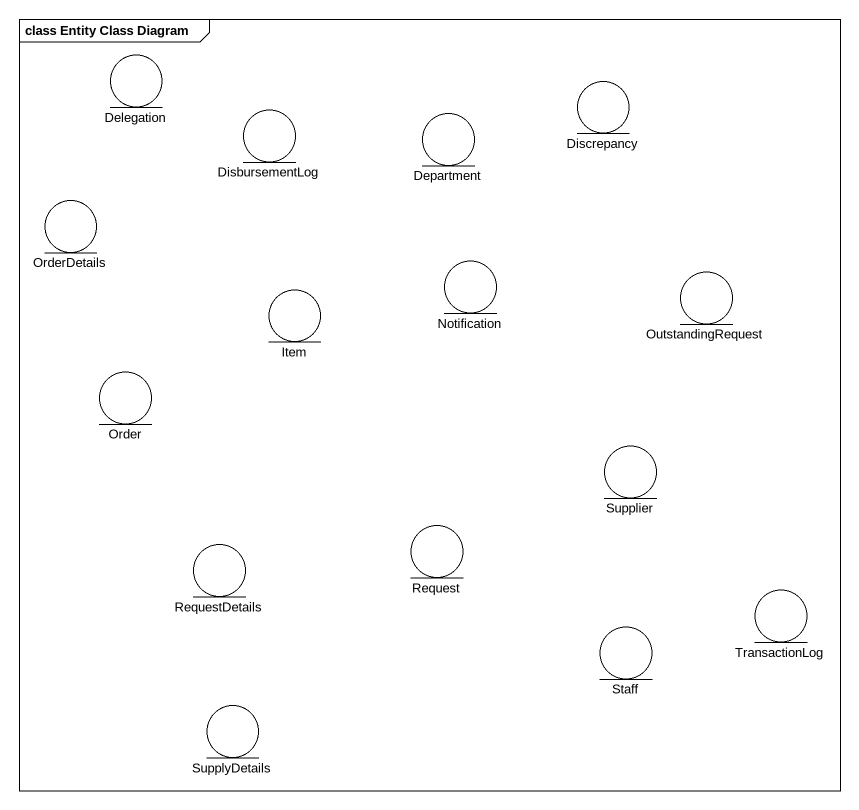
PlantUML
@startuml
mainframe class Entity Class Diagram
entity Delegation
entity DisbursementLog
entity Department
entity Discrepancy
entity OrderDetails
entity Notification
entity OutstandingRequest
entity Item
entity Order
entity Supplier
entity RequestDetails
entity Request
entity TransactionLog
entity Staff
entity SupplyDetails
@enduml
